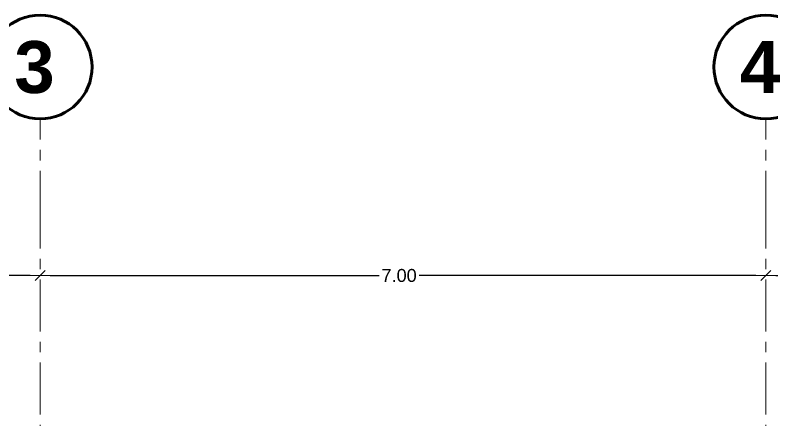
# Model space of a CAD drawing. Header units: inches. Extents: x -19 to 5698, y -728 to 92.
# Drawn here: x 208.08 to 215.38, y 43 to 46.9 of the extents above; entities that cross this region are included whole.
import ezdxf

# ---------------------------------------------------------------- set-up
doc = ezdxf.new("R2010")
doc.units = ezdxf.units.IN
doc.header["$MEASUREMENT"] = 0
doc.header["$PDMODE"] = 1
doc.linetypes.add('Punto & Raya', pattern=[0.65, 0.5, -0.075, 0, -0.075])
doc.layers.get('0').update_dxf_attribs({"color": 61})
doc.layers.add('02 _ ARQ _ ALB _ Cotas Ejes', color=7, linetype='Continuous')
doc.layers.add('02 _ ARQ _ ALB _ Ejes Generales', color=251, linetype='Continuous')
doc.styles.add('Estilo_Generado_1', font='swisseb.ttf')
doc.styles.add('Estilo_Generado_4', font='swisse.ttf')
doc.dimstyles.new('Estilo_Generado__7', dxfattribs={"dimtxt": 0.125, "dimasz": 0.095, "dimexe": 0.18, "dimexo": 0.0625, "dimgap": 0, "dimtad": 0, "dimtih": 1, "dimtoh": 1, "dimzin": 0, "dimdsep": 46, "dimtxsty": 'Estilo_Generado_4', "dimblk": 'ARROWHEAD_6', "dimblk1": 'ARROWHEAD_6', "dimblk2": 'ARROWHEAD_6', "dimcen": 0.09, "dimse1": 1, "dimse2": 1, "dimclrd": 144, "dimclre": 144, "dimclrt": 7, "dimadec": 0, "dimazin": 0, "dimtfac": 1, "dimtdec": 4, "dimtmove": 0, "dimatfit": 3, "dimfxl": 1, "dimtolj": 1, "dimtzin": 0, "dimarcsym": 0})

# ---------------------------------------------------------------- blocks, each defined once
blk = doc.blocks.new('ARROWHEAD_6')
at = {"color": 0, "linetype": 'Continuous', "lineweight": 0}
for p, q in [((0, 0), (-1, 0)), ((-0.5, -0.5), (0.5, 0.5))]:
    blk.add_line(p, q, dxfattribs=at)
blk = doc.blocks.new('*D160', base_point=(1608.118, 0))
at = {"layer": '02 _ ARQ _ ALB _ Cotas Ejes', "color": 144, "linetype": 'Continuous', "lineweight": -2, "transparency": 16777216}
for p, q in [((201.415, 44.3891), (204.5887, 44.3891)), ((208.225, 44.3891), (204.9761, 44.3891))]:
    blk.add_line(p, q, dxfattribs=at)
at = {"layer": 'Defpoints', "color": 0, "linetype": 'Continuous', "transparency": 16777216}
for p in [(208.32, 44.3891), (201.32, 43.8859), (208.32, 43.8859)]:
    blk.add_point(p, dxfattribs=at)
at = {"layer": '02 _ ARQ _ ALB _ Cotas Ejes', "color": 144, "linetype": 'Continuous', "lineweight": -2, "transparency": 16777216, "xscale": 0.095, "yscale": 0.095, "zscale": 0.095, "rotation": 180}
blk.add_blockref('ARROWHEAD_6', (201.32, 44.3891), dxfattribs=at)
at = {"layer": '02 _ ARQ _ ALB _ Cotas Ejes', "color": 144, "linetype": 'Continuous', "lineweight": -2, "transparency": 16777216, "xscale": 0.095, "yscale": 0.095, "zscale": 0.095}
blk.add_blockref('ARROWHEAD_6', (208.32, 44.3891), dxfattribs=at)
at = {"layer": '02 _ ARQ _ ALB _ Cotas Ejes', "color": 7, "linetype": 'Continuous', "lineweight": 13, "transparency": 16777216, "insert": (204.7824, 44.3891), "char_height": 0.125, "attachment_point": 5, "style": 'Estilo_Generado_4'}
blk.add_mtext('\\A1;7.00', dxfattribs=at)
blk = doc.blocks.new('*D161', base_point=(1608.118, 0))
at = {"layer": '02 _ ARQ _ ALB _ Cotas Ejes', "color": 144, "linetype": 'Continuous', "lineweight": -2, "transparency": 16777216}
for p, q in [((208.415, 44.3891), (211.5887, 44.3891)), ((215.225, 44.3891), (211.9761, 44.3891))]:
    blk.add_line(p, q, dxfattribs=at)
at = {"layer": 'Defpoints', "color": 0, "linetype": 'Continuous', "transparency": 16777216}
for p in [(215.32, 44.3891), (208.32, 43.8859), (215.32, 43.8859)]:
    blk.add_point(p, dxfattribs=at)
at = {"layer": '02 _ ARQ _ ALB _ Cotas Ejes', "color": 144, "linetype": 'Continuous', "lineweight": -2, "transparency": 16777216, "xscale": 0.095, "yscale": 0.095, "zscale": 0.095, "rotation": 180}
blk.add_blockref('ARROWHEAD_6', (208.32, 44.3891), dxfattribs=at)
at = {"layer": '02 _ ARQ _ ALB _ Cotas Ejes', "color": 144, "linetype": 'Continuous', "lineweight": -2, "transparency": 16777216, "xscale": 0.095, "yscale": 0.095, "zscale": 0.095}
blk.add_blockref('ARROWHEAD_6', (215.32, 44.3891), dxfattribs=at)
at = {"layer": '02 _ ARQ _ ALB _ Cotas Ejes', "color": 7, "linetype": 'Continuous', "lineweight": 13, "transparency": 16777216, "insert": (211.7824, 44.3891), "char_height": 0.125, "attachment_point": 5, "style": 'Estilo_Generado_4'}
blk.add_mtext('\\A1;7.00', dxfattribs=at)
blk = doc.blocks.new('*D162', base_point=(1608.118, 0))
at = {"layer": '02 _ ARQ _ ALB _ Cotas Ejes', "color": 144, "linetype": 'Continuous', "lineweight": -2, "transparency": 16777216}
for p, q in [((215.415, 44.3891), (218.5887, 44.3891)), ((222.225, 44.3891), (218.9761, 44.3891))]:
    blk.add_line(p, q, dxfattribs=at)
at = {"layer": 'Defpoints', "color": 0, "linetype": 'Continuous', "transparency": 16777216}
for p in [(222.32, 44.3891), (215.32, 43.8859), (222.32, 43.8859)]:
    blk.add_point(p, dxfattribs=at)
at = {"layer": '02 _ ARQ _ ALB _ Cotas Ejes', "color": 144, "linetype": 'Continuous', "lineweight": -2, "transparency": 16777216, "xscale": 0.095, "yscale": 0.095, "zscale": 0.095, "rotation": 180}
blk.add_blockref('ARROWHEAD_6', (215.32, 44.3891), dxfattribs=at)
at = {"layer": '02 _ ARQ _ ALB _ Cotas Ejes', "color": 144, "linetype": 'Continuous', "lineweight": -2, "transparency": 16777216, "xscale": 0.095, "yscale": 0.095, "zscale": 0.095}
blk.add_blockref('ARROWHEAD_6', (222.32, 44.3891), dxfattribs=at)
at = {"layer": '02 _ ARQ _ ALB _ Cotas Ejes', "color": 7, "linetype": 'Continuous', "lineweight": 13, "transparency": 16777216, "insert": (218.7824, 44.3891), "char_height": 0.125, "attachment_point": 5, "style": 'Estilo_Generado_4'}
blk.add_mtext('\\A1;7.00', dxfattribs=at)

msp = doc.modelspace()

# ---------------------------------------------------------------- linework, layer by layer
at = {"layer": '02 _ ARQ _ ALB _ Ejes Generales', "color": 251, "linetype": 'Punto & Raya', "lineweight": 13, "true_color": 0x636466}
for p, q in [((208.32, 44.9), (208.32, 45.9)), ((215.32, 44.9), (215.32, 45.9)), ((208.32, 3.05), (208.32, 44.9)), ((215.32, 3.05), (215.32, 44.9)), ((215.32, 44.9), (215.32, 44.9))]:
    msp.add_line(p, q, dxfattribs=at)
at = {"layer": '02 _ ARQ _ ALB _ Ejes Generales', "color": 7, "linetype": 'Continuous', "lineweight": 60}
for centre in [(208.32, 46.4), (215.32, 46.4)]:
    msp.add_circle(centre, 0.5, dxfattribs=at)

# ---------------------------------------------------------------- texts
at = {"layer": '02 _ ARQ _ ALB _ Ejes Generales', "color": 7, "lineweight": 30, "char_height": 0.5, "attachment_point": 1, "style": 'Estilo_Generado_1'}
for s, insert in [('\\A1;{\\pql;\\pt0;\\fSwis721 Ex BT|b1|i0|c0|p34;3}', (208.0709, 46.65)), ('\\A1;{\\pql;\\pt0;\\fSwis721 Ex BT|b1|i0|c0|p34;4}', (215.0709, 46.65))]:
    msp.add_mtext(s, dxfattribs=dict(at, insert=insert))

# ---------------------------------------------------------------- dimensions: what is measured, and where the dimension line sits
at = {"layer": '02 _ ARQ _ ALB _ Cotas Ejes', "color": 144, "linetype": 'Continuous', "lineweight": 13}
for base, p1, p2, picture, middle in [((208.32, 44.3891), (201.32, 43.8859), (208.32, 43.8859), '*D160', (204.7824, 44.3891)), ((215.32, 44.3891), (208.32, 43.8859), (215.32, 43.8859), '*D161', (211.7824, 44.3891)), ((222.32, 44.3891), (215.32, 43.8859), (222.32, 43.8859), '*D162', (218.7824, 44.3891))]:
    dim = msp.add_linear_dim(base=base, p1=p1, p2=p2, dimstyle='Estilo_Generado__7', dxfattribs=at)
    dim.commit()
    dim.dimension.update_dxf_attribs({"geometry": picture, "text_midpoint": middle, "dimtype": 160})

doc.saveas('drawing.dxf')
